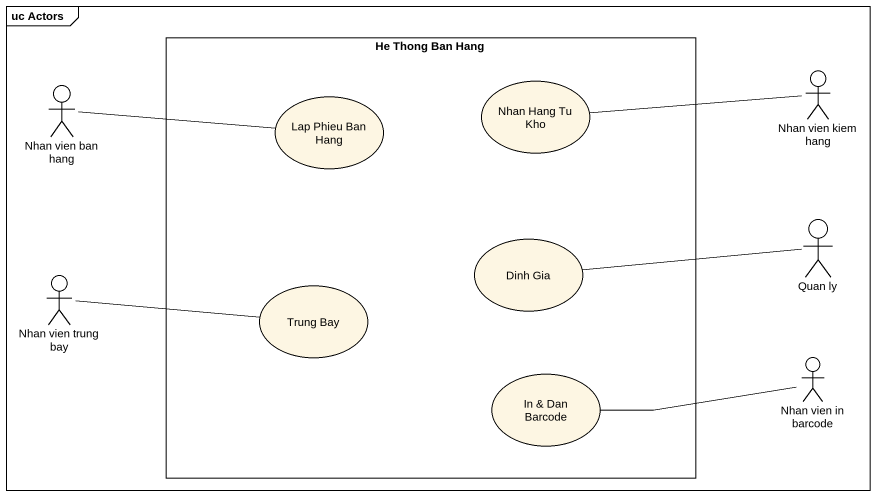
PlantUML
@startuml
mainframe uc Actors
rectangle "He Thong Ban Hang" as He_Thong_Ban_Hang {
  usecase "Nhan Hang Tu Kho" as Nhan_Hang_Tu_Kho
  usecase "Lap Phieu Ban Hang" as Lap_Phieu_Ban_Hang
  usecase "Dinh Gia" as Dinh_Gia
  usecase "Trung Bay" as Trung_Bay
  usecase "In & Dan Barcode" as In_Dan_Barcode
}
actor "Nhan vien kiem hang" as Nhan_vien_kiem_hang
actor "Nhan vien ban hang" as Nhan_vien_ban_hang
actor "Quan ly" as Quan_ly
actor "Nhan vien trung bay" as Nhan_vien_trung_bay
actor "Nhan vien in barcode" as Nhan_vien_in_barcode
Nhan_vien_kiem_hang -left- Nhan_Hang_Tu_Kho
Nhan_vien_ban_hang -right- Lap_Phieu_Ban_Hang
Quan_ly -left- Dinh_Gia
Nhan_vien_trung_bay -right- Trung_Bay
Nhan_vien_in_barcode -left- In_Dan_Barcode
@enduml
